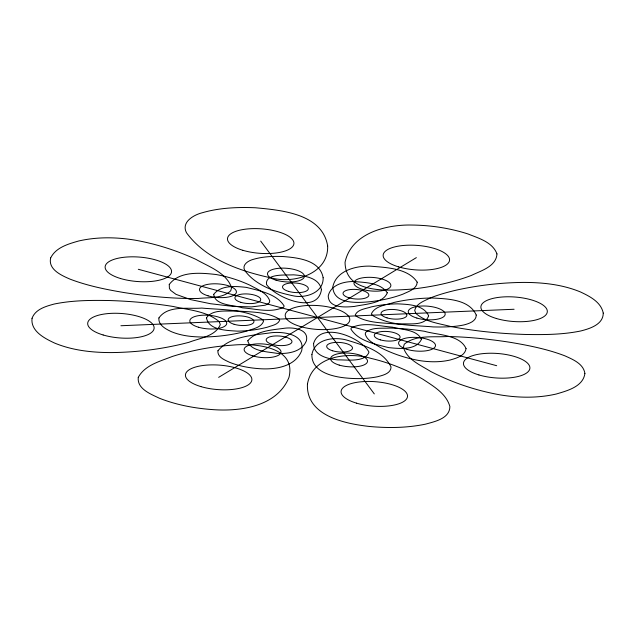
<?xml version="1.0" encoding="UTF-8"?>
<svg xmlns="http://www.w3.org/2000/svg" width="635" height="635" viewBox="0 0 635 635"><rect width="100%" height="100%" fill="white"/><g stroke="black" fill="none" stroke-linecap="round" stroke-linejoin="round"><path stroke-width="0.95" d="M218.646 377.365L416.354 257.635M120.904 325.739L514.096 309.261M138.319 269.296L496.681 365.704M260.699 241.086L374.301 393.914M307.435 384.199C306.03 416.044 345.503 423.855 369.824 426.498C388.358 428.188 407.202 427.942 425.474 424.164C434.729 421.576 449.763 418.624 449.874 406.535C446.31 393.629 433.538 386.326 423.116 379.349C406.956 369.832 389.382 362.688 371.118 358.418C348.17 351.576 312.277 355.767 307.435 384.199M311.912 354.552C311.388 372.039 332.859 376.825 346.567 378.055C356.862 378.992 367.332 378.857 377.484 376.761C382.627 375.325 390.977 373.682 391.041 366.966C383.27 350.869 363.236 345.099 347.289 340.233C334.534 336.431 314.595 338.757 311.912 354.552M313.587 343.44C313.222 355.679 328.247 359.029 337.852 359.886C346.837 359.664 365.204 362.736 368.975 352.123C361.466 337.574 320.643 320.564 313.587 343.44M321.445 289.671C317.532 315.317 275.661 297.672 266.533 284.52C264.858 273.058 286.353 275.399 293.338 274.82C303.609 275.646 319.199 277.217 321.445 289.671M323.144 277.741C323.675 292.997 305.022 298.728 292.616 295.696C275.066 291.949 255.643 285.44 244.689 270.383C241.657 264.509 248.698 260.509 253.476 259.31C263.025 256.524 273.098 256.135 282.98 256.532C297.664 257.707 319.929 259.953 323.144 277.741M327.652 245.935C328.612 273.399 295.037 283.71 272.701 278.249C241.109 271.51 206.161 259.794 186.444 232.696C180.983 222.115 193.659 214.916 202.248 212.757C219.448 207.748 237.569 207.042 255.365 207.756C281.408 210.169 322.342 213.67 327.652 245.935M138.271 377.349C136.922 388.993 150.884 394.097 159.377 398.224C176.49 404.979 194.778 408.361 213.082 409.639C240.681 411.615 277.289 406.456 288.981 377.373C296.64 346.035 253.817 343.154 233.005 345.091C212.4 346.44 191.945 350.226 172.26 356.481C160.147 361.299 144.923 365.03 138.271 377.349M217.932 350.75C217.178 357.219 224.933 360.053 229.656 362.347C239.165 366.101 249.325 367.983 259.493 368.689C274.82 369.784 295.164 366.919 301.657 350.758C305.522 333.812 282.361 331.256 270.558 332.827C252.96 335.351 230.1 336.217 217.932 350.75M247.801 340.773C250.166 351.544 268.057 351.734 276.892 353.33C287.623 354.1 301.863 352.092 306.411 340.781C309.11 328.922 292.902 327.128 284.639 328.231C272.153 330.002 256.508 330.581 247.801 340.773M387.294 292.775C383.103 303.705 364.307 304.221 354.338 306.443C345.543 307.276 328.66 308.499 328.216 296.029C330.613 284.686 344.297 281.281 354.354 281.543C365.466 282.567 380.413 282.694 387.294 292.775M417.203 282.178C416.83 289.195 408.265 291.528 402.979 294.132C392.43 298.117 381.317 300.442 370.134 301.704C357.561 302.895 333.438 304.633 332.811 286.829C336.225 270.621 355.783 265.763 370.149 266.136C385.477 267.533 407.987 267.914 417.203 282.178M496.967 253.913C496.292 266.549 480.878 270.748 471.368 275.439C452.382 282.607 432.371 286.806 412.234 289.076C390.207 290.544 345.384 294.934 345.051 262.295C351.211 233.124 386.405 224.369 412.274 225.052C431.141 225.29 450.001 228.179 467.979 233.958C478.615 238.236 492.569 242.086 496.967 253.913M32.036 318.318C30.464 331.232 44.752 338.439 54.586 343.059C72.477 350.464 92.043 352.56 111.26 352.584C137.477 352.298 163.711 349.004 189.063 342.257C199.7 338.058 215.408 336.431 220.289 324.628L219.202 321.62C206.526 311.023 188.738 310.007 173.204 306.483C152.027 303.085 130.635 301.188 109.204 300.53C90.797 300.212 72.199 300.299 54.11 304.062C45.744 306.332 35.298 309.269 32.036 318.318M158.909 317.952C158.036 325.128 165.973 329.136 171.434 331.7C181.372 335.812 192.246 336.979 202.922 336.994C217.487 336.836 232.061 335.002 246.15 331.256C252.055 328.922 260.779 328.017 263.493 321.461L262.89 319.786C244.959 308.872 222.131 309.936 201.779 308.07C187.968 309.245 168.029 304.935 158.909 317.952M206.486 317.817C208.494 330.398 227.441 330.438 237.292 331.145C247.491 331.033 257.691 329.755 267.557 327.128C271.685 325.493 277.797 324.866 279.694 320.27L279.273 319.103C266.724 311.46 250.746 312.206 236.498 310.904C226.83 311.721 212.868 308.705 206.486 317.817M428.625 315.778C425.077 326.922 407.44 322.945 398.502 324.096C384.254 322.794 368.276 323.54 355.727 315.897L355.306 314.73C358.116 309.166 365.903 308.777 371.229 306.919C379.913 304.975 388.803 303.935 397.708 303.855C408.234 304.411 423.64 304.665 428.625 315.778M476.25 315.039C476.282 321.381 468.852 323.675 463.828 324.961C453.779 327.057 443.444 327.104 433.221 326.93C412.869 325.064 390.041 326.128 372.11 315.214L371.507 313.539C375.523 305.586 386.644 305.038 394.248 302.379C406.662 299.601 419.362 298.117 432.078 298.005C447.127 298.799 469.13 299.156 476.25 315.039M603.25 313.071C603.306 324.485 589.931 328.62 580.89 330.938C562.8 334.701 544.203 334.788 525.796 334.47C500.578 333.661 475.369 331.295 450.588 326.469C438.729 323.382 425.22 321.921 415.798 313.38L414.711 310.372C416.298 303.538 424.061 301.101 429.609 298.252C438.039 294.838 446.81 292.394 455.652 290.29C477.988 285.29 500.848 282.615 523.74 282.416C542.957 282.44 562.523 284.536 580.414 291.941C589.709 296.307 601.035 302.03 603.25 313.071M50.665 257.945C47.887 269.478 61.635 275.511 70.144 279.178C87.749 285.893 106.315 289.568 124.841 292.687C149.146 296.426 173.728 298.871 198.334 298.45C209.113 297.307 222.234 298.767 230.727 290.806L231.592 287.726C226.441 272.558 208.677 266.66 195.874 259.342C176.395 250.396 155.813 243.8 134.691 240.094C116.165 237.053 97.012 236.768 78.645 241.006C68.278 243.959 55.785 247.467 50.665 257.945M169.259 284.416L169.41 288.401L170.712 290.425L176.006 294.354L190.627 299.609L210.471 303.713L231.902 306.276L251.301 306.919L265.033 305.244L267.732 304.109L269.296 302.665L269.772 300.958C266.914 292.537 257.04 289.258 249.928 285.186C239.109 280.226 227.671 276.558 215.94 274.495C200.66 272.82 179.721 270.78 169.259 284.416M213.733 294.338C214.741 305.673 234.402 305.046 242.578 307.848C255.921 308.824 271.335 313.38 283.758 307.118L284.091 305.919C276.447 293.751 259.517 290.798 246.412 287.393C235.712 286.218 221.051 284.798 213.733 294.338M421.489 339.273C416.187 350.671 399.097 348.615 388.588 347.607C375.483 344.202 358.553 341.249 350.909 329.081L351.242 327.882C363.664 321.62 379.079 326.176 392.422 327.152C401.923 329.922 416.552 329.208 421.489 339.273M466.058 348.607C465.026 355.949 456.232 358.203 450.199 359.997C439.992 362.355 429.347 362.188 419.06 360.505C405.598 358.116 392.493 353.719 380.341 347.464C374.793 343.964 367.157 340.908 365.228 334.042L365.704 332.335C372.229 326.938 381.825 328.612 389.715 328.057C401.383 328.303 413.012 329.494 424.529 331.287C437.451 335.113 459.748 334.447 466.058 348.607M584.906 373.491C583.049 386.707 567.214 390.763 556.355 393.994C537.988 398.232 518.835 397.947 500.309 394.906C476.083 390.604 452.485 382.699 430.609 371.435C420.624 365.141 406.884 359.632 403.408 347.274L404.273 344.194C416.012 334.486 433.276 337.51 447.492 336.502C468.487 336.947 489.418 339.082 510.159 342.313C528.685 345.432 547.251 349.107 564.856 355.822C572.81 359.426 583.462 363.688 584.906 373.491M208.097 295.846A18.502 6.81 4.3 0 0 236.403 292.187A18.502 6.81 4.3 0 0 209.375 284.115A18.502 6.81 4.3 0 0 208.097 295.846M198.414 327.208A18.502 6.81 4.3 0 0 226.719 323.548A18.502 6.81 4.3 0 0 199.7 315.476A18.502 6.81 4.3 0 0 198.414 327.208M252.722 355.886A18.502 6.81 4.3 0 0 281.027 352.227A18.502 6.81 4.3 0 0 254 344.154A18.502 6.81 4.3 0 0 252.722 355.886M339.193 365.085A18.502 6.81 4.3 0 0 367.498 361.426A18.502 6.81 4.3 0 0 340.471 353.354A18.502 6.81 4.3 0 0 339.193 365.085M407.178 349.409A18.502 6.81 4.3 0 0 435.483 345.75A18.502 6.81 4.3 0 0 408.464 337.677A18.502 6.81 4.3 0 0 407.178 349.409M416.862 318.056A18.502 6.81 4.3 0 0 445.167 314.388A18.502 6.81 4.3 0 0 418.14 306.316A18.502 6.81 4.3 0 0 416.862 318.056M362.553 289.377A18.502 6.81 4.3 0 0 390.858 285.718A18.502 6.81 4.3 0 0 363.839 277.638A18.502 6.81 4.3 0 0 362.553 289.377M276.082 280.178A18.502 6.81 4.3 0 0 304.387 276.519A18.502 6.81 4.3 0 0 277.36 268.446A18.502 6.81 4.3 0 0 276.082 280.178M300.244 326.477A32.377 11.922 4.3 0 0 349.774 320.072A32.377 11.922 4.3 0 0 302.482 305.943A32.377 11.922 4.3 0 0 300.244 326.477M240.919 302.347A12.954 4.77 4.3 0 0 260.731 299.784A12.954 4.77 4.3 0 0 241.816 294.132A12.954 4.77 4.3 0 0 240.919 302.347M234.14 324.294A12.954 4.77 4.3 0 0 253.952 321.739A12.954 4.77 4.3 0 0 235.037 316.087A12.954 4.77 4.3 0 0 234.14 324.294M272.153 344.368A12.954 4.77 4.3 0 0 291.965 341.813A12.954 4.77 4.3 0 0 273.05 336.161A12.954 4.77 4.3 0 0 272.153 344.368M332.684 350.806A12.954 4.77 4.3 0 0 352.496 348.25A12.954 4.77 4.3 0 0 333.581 342.598A12.954 4.77 4.3 0 0 332.684 350.806M380.278 339.836A12.954 4.77 4.3 0 0 400.09 337.28A12.954 4.77 4.3 0 0 381.175 331.621A12.954 4.77 4.3 0 0 380.278 339.836M387.048 317.889A12.954 4.77 4.3 0 0 406.868 315.325A12.954 4.77 4.3 0 0 387.945 309.674A12.954 4.77 4.3 0 0 387.048 317.889M349.036 297.815A12.954 4.77 4.3 0 0 368.856 295.251A12.954 4.77 4.3 0 0 349.933 289.6A12.954 4.77 4.3 0 0 349.036 297.815M288.512 291.378A12.954 4.77 4.3 0 0 308.324 288.814A12.954 4.77 4.3 0 0 289.401 283.162A12.954 4.77 4.3 0 0 288.512 291.378M120.571 278.527A33.306 12.263 4.3 0 0 171.521 271.947A33.306 12.263 4.3 0 0 122.873 257.413A33.306 12.263 4.3 0 0 120.571 278.527M103.148 334.978A33.306 12.263 4.3 0 0 154.099 328.39A33.306 12.263 4.3 0 0 105.458 313.857A33.306 12.263 4.3 0 0 103.148 334.978M200.898 386.596A33.306 12.263 4.3 0 0 251.849 380.008A33.306 12.263 4.3 0 0 203.2 365.474A33.306 12.263 4.3 0 0 200.898 386.596M356.545 403.154A33.306 12.263 4.3 0 0 407.495 396.565A33.306 12.263 4.3 0 0 358.854 382.032A33.306 12.263 4.3 0 0 356.545 403.154M478.925 374.944A33.306 12.263 4.3 0 0 529.876 368.356A33.306 12.263 4.3 0 0 481.235 353.822A33.306 12.263 4.3 0 0 478.925 374.944M496.348 318.492A33.306 12.263 4.3 0 0 547.299 311.904A33.306 12.263 4.3 0 0 498.65 297.37A33.306 12.263 4.3 0 0 496.348 318.492M398.605 266.875A33.306 12.263 4.3 0 0 449.548 260.286A33.306 12.263 4.3 0 0 400.907 245.753A33.306 12.263 4.3 0 0 398.605 266.875M242.951 250.325A33.306 12.263 4.3 0 0 293.902 243.737A33.306 12.263 4.3 0 0 245.253 229.203A33.306 12.263 4.3 0 0 242.951 250.325"/></g></svg>
